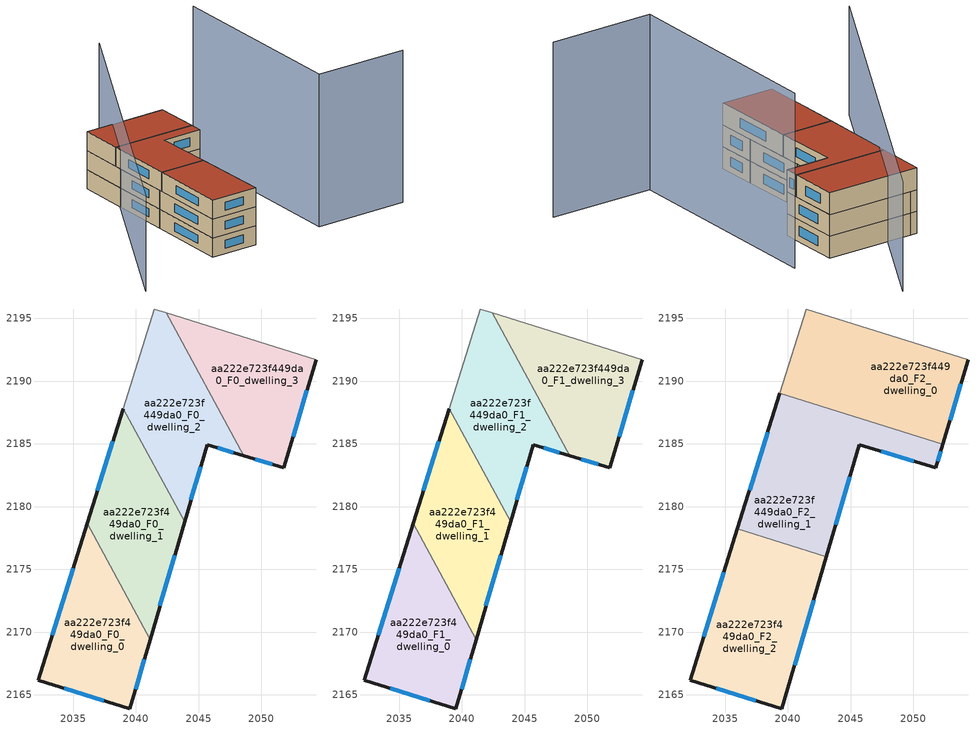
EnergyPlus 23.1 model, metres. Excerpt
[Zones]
aa222e723f449da0_F0_dwelling_0
 floor ground (EU_floor_Construction): 2036.13,2178.66 2041.15,2169.41 2039.53,2163.88 2032.21,2166.16 z0
 wall outside (EU_wall_Construction): 2036.13,2178.66 2032.21,2166.16 2039.53,2163.88 2041.15,2169.41 z0:3
 wall to aa222e723f449da0_F0_dwelling_1 (EU_wall_Construction): 2041.15,2169.41 2036.13,2178.66 z0:3
 window (EU_Window_Construction): 2039.99,2165.46 2040.68,2167.83 / 2034.3,2165.51 2037.44,2164.53 / 2035.01,2175.09 2033.33,2169.73 z0.86:2.14
aa222e723f449da0_F0_dwelling_1
 floor ground (EU_floor_Construction): 2038.99,2187.8 2043.89,2178.79 2041.15,2169.41 2036.13,2178.66 z0
 wall outside (EU_wall_Construction): 2041.15,2169.41 2043.89,2178.79 / 2038.99,2187.8 2036.13,2178.66 z0:3
 wall to aa222e723f449da0_F0_dwelling_2 (EU_wall_Construction): 2043.89,2178.79 2038.99,2187.8 z0:3
 window (EU_Window_Construction): 2041.93,2172.09 2043.1,2176.11 / 2038.18,2185.19 2036.95,2181.27 z0.86:2.14
aa222e723f449da0_F0_dwelling_2
 floor ground (EU_floor_Construction): 2042.42,2195.45 2048.6,2184.06 2045.68,2184.93 2043.89,2178.79 2038.99,2187.8 2041.48,2195.74 z0
 wall outside (EU_wall_Construction): 2043.89,2178.79 2045.68,2184.93 2048.6,2184.06 z0:3
 wall adiabatic (EU_wall_Construction): 2042.42,2195.45 2041.48,2195.74 2038.99,2187.8 z0:3
 wall to aa222e723f449da0_F0_dwelling_3 (EU_wall_Construction): 2048.6,2184.06 2042.42,2195.45 z0:3
 window (EU_Window_Construction): 2046.52,2184.68 2047.77,2184.31 / 2044.4,2180.54 2045.17,2183.18 z0.86:2.14
aa222e723f449da0_F0_dwelling_3
 floor ground (EU_floor_Construction): 2054.36,2191.72 2051.8,2183.09 2048.6,2184.06 2042.42,2195.45 z0
 wall outside (EU_wall_Construction): 2048.6,2184.06 2051.8,2183.09 2054.36,2191.72 z0:3
 wall adiabatic (EU_wall_Construction): 2054.36,2191.72 2042.42,2195.45 z0:3
 window (EU_Window_Construction): 2049.51,2183.78 2050.89,2183.37 / 2052.53,2185.56 2053.63,2189.25 z0.86:2.14
aa222e723f449da0_F1_dwelling_0
 floor to aa222e723f449da0_F0_dwelling_0 (EU_floor_Construction): 2036.13,2178.66 2041.15,2169.41 2039.53,2163.88 2032.21,2166.16 z3
 wall outside (EU_wall_Construction): 2036.13,2178.66 2032.21,2166.16 2039.53,2163.88 2041.15,2169.41 z3:6
 wall to aa222e723f449da0_F1_dwelling_1 (EU_wall_Construction): 2041.15,2169.41 2036.13,2178.66 z3:6
 window (EU_Window_Construction): 2039.99,2165.46 2040.68,2167.83 / 2034.3,2165.51 2037.44,2164.53 / 2035.01,2175.09 2033.33,2169.73 z3.86:5.14
aa222e723f449da0_F1_dwelling_1
 floor to aa222e723f449da0_F0_dwelling_1 (EU_floor_Construction): 2038.99,2187.8 2043.89,2178.79 2041.15,2169.41 2036.13,2178.66 z3
 wall outside (EU_wall_Construction): 2041.15,2169.41 2043.89,2178.79 / 2038.99,2187.8 2036.13,2178.66 z3:6
 wall to aa222e723f449da0_F1_dwelling_2 (EU_wall_Construction): 2043.89,2178.79 2038.99,2187.8 z3:6
 window (EU_Window_Construction): 2041.93,2172.09 2043.1,2176.11 / 2038.18,2185.19 2036.95,2181.27 z3.86:5.14
aa222e723f449da0_F1_dwelling_2
 floor to aa222e723f449da0_F0_dwelling_2 (EU_floor_Construction): 2042.42,2195.45 2048.6,2184.06 2045.68,2184.93 2043.89,2178.79 2038.99,2187.8 2041.48,2195.74 z3
 wall outside (EU_wall_Construction): 2043.89,2178.79 2045.68,2184.93 2048.6,2184.06 z3:6
 wall adiabatic (EU_wall_Construction): 2042.42,2195.45 2041.48,2195.74 2038.99,2187.8 z3:6
 wall to aa222e723f449da0_F1_dwelling_3 (EU_wall_Construction): 2048.6,2184.06 2042.42,2195.45 z3:6
 window (EU_Window_Construction): 2046.52,2184.68 2047.77,2184.31 / 2044.4,2180.54 2045.17,2183.18 z3.86:5.14
aa222e723f449da0_F1_dwelling_3
 floor to aa222e723f449da0_F0_dwelling_3 (EU_floor_Construction): 2054.36,2191.72 2051.8,2183.09 2048.6,2184.06 2042.42,2195.45 z3
 wall outside (EU_wall_Construction): 2048.6,2184.06 2051.8,2183.09 2054.36,2191.72 z3:6
 wall adiabatic (EU_wall_Construction): 2054.36,2191.72 2042.42,2195.45 z3:6
 window (EU_Window_Construction): 2049.51,2183.78 2050.89,2183.37 / 2052.53,2185.56 2053.63,2189.25 z3.86:5.14
aa222e723f449da0_F2_dwelling_0
 floor to aa222e723f449da0_F1_dwelling_3 (EU_floor_Construction): 2054.36,2191.72 2052.36,2184.96 2047.24,2186.56 2042.42,2195.45 z6
 floor to aa222e723f449da0_F1_dwelling_2 (EU_floor_Construction): 2042.42,2195.45 2047.24,2186.56 2039.38,2189.03 2041.48,2195.74 z6
 wall outside (EU_wall_Construction): 2052.36,2184.96 2054.36,2191.72 z6:9
 wall to aa222e723f449da0_F2_dwelling_1 (EU_wall_Construction): 2039.38,2189.03 2052.36,2184.96 z6:9
 wall adiabatic (EU_wall_Construction): 2054.36,2191.72 2041.48,2195.74 2039.38,2189.03 z6:9
 window (EU_Window_Construction): 2052.93,2186.89 2053.79,2189.79 z6.86:8.14
 roof outside (EU_roof_Construction): 2052.36,2184.96 2054.36,2191.72 2041.48,2195.74 2039.38,2189.03 z9
aa222e723f449da0_F2_dwelling_1
 floor to aa222e723f449da0_F1_dwelling_1 (EU_floor_Construction): 2039,2187.8 2043.89,2178.79 2043.08,2176.01 2036.43,2178.09 2036.13,2178.66 z6
 floor to aa222e723f449da0_F1_dwelling_2 (EU_floor_Construction): 2047.24,2186.56 2048.6,2184.06 2045.68,2184.93 2043.89,2178.79 2039,2187.8 2039.38,2189.03 z6
 floor to aa222e723f449da0_F1_dwelling_0 (EU_floor_Construction): 2036.13,2178.66 2036.43,2178.09 2035.99,2178.23 z6
 floor to aa222e723f449da0_F1_dwelling_3 (EU_floor_Construction): 2052.36,2184.96 2051.8,2183.09 2048.6,2184.06 2047.24,2186.56 z6
 wall outside (EU_wall_Construction): 2043.08,2176.01 2045.68,2184.93 2051.8,2183.09 2052.36,2184.96 / 2039.38,2189.03 2035.99,2178.23 z6:9
 wall to aa222e723f449da0_F2_dwelling_2 (EU_wall_Construction): 2035.99,2178.23 2043.08,2176.01 z6:9
 window (EU_Window_Construction): 2051.96,2183.63 2052.2,2184.43 / 2047.43,2184.41 2050.05,2183.62 / 2043.82,2178.56 2044.94,2182.38 / 2038.41,2185.94 2036.96,2181.32 z6.86:8.14
 roof outside (EU_roof_Construction): 2051.8,2183.09 2052.36,2184.96 2039.38,2189.03 2035.99,2178.23 2043.08,2176.01 2045.68,2184.93 z9
aa222e723f449da0_F2_dwelling_2
 floor to aa222e723f449da0_F1_dwelling_0 (EU_floor_Construction): 2036.43,2178.09 2041.15,2169.41 2039.53,2163.88 2032.21,2166.16 2035.99,2178.23 z6
 floor to aa222e723f449da0_F1_dwelling_1 (EU_floor_Construction): 2043.08,2176.01 2041.15,2169.41 2036.43,2178.09 z6
 wall outside (EU_wall_Construction): 2035.99,2178.23 2032.21,2166.16 2039.53,2163.88 2043.08,2176.01 z6:9
 window (EU_Window_Construction): 2040.54,2167.35 2042.06,2172.54 / 2034.3,2165.51 2037.44,2164.53 / 2034.91,2174.78 2033.29,2169.61 z6.86:8.14
 roof outside (EU_roof_Construction): 2039.53,2163.88 2043.08,2176.01 2035.99,2178.23 2032.21,2166.16 z9
shading: 2064.69,2156.02 2050.37,2160.49 / 2050.37,2160.49 2059.61,2190.08 z0:24; 2057.24,2205.25 2016.47,2166.62 z0:15
[Building]
EU S2 Campaign: North Axis=0; Terrain=City; Solar Distribution=FullExterior
[Site:Location]
Helsinki-Vantaa.AP: Latitude=60.317; Longitude=24.963; Time Zone=2; Elevation=54.6
[SizingPeriod:WeatherFileDays]
AnnualSizingPeriod: Begin Month=1; Begin Day of Month=1; End Month=12; End Day of Month=31; Day of Week for Start Day=Monday; Use Weather File Daylight Saving Period=No; Use Weather File Rain and Snow Indicators=No
[MATERIAL]
EU_InternalMass_Material: Roughness=MediumRough; Thickness=0.1; Conductivity=1; Density=1800; Specific Heat=900; Thermal Absorptance=0.9; Solar Absorptance=0.7; Visible Absorptance=0.7
[MATERIAL:NOMASS] Roughness=MediumRough; Thermal Absorptance=0.9; Solar Absorptance=0.7; Visible Absorptance=0.7
Name | Thermal Resistance
EU_wall_NoMass | 1.10183
EU_roof_NoMass; EU_floor_NoMass | 1.70606
[WINDOWMATERIAL:SIMPLEGLAZINGSYSTEM]
EU_Window_SimpleGlazing: UFactor=3.11035; Solar Heat Gain Coefficient=0.8; Visible Transmittance=0.8
[CONSTRUCTION]
EU_wall_Construction: EU_wall_NoMass
EU_roof_Construction: EU_roof_NoMass
EU_floor_Construction: EU_floor_NoMass
EU_Window_Construction: EU_Window_SimpleGlazing
EU_InternalMass_Construction: EU_InternalMass_Material
[ZONE] Type=1; Multiplier=1; Ceiling Height=autocalculate; Floor Area=autocalculate; Part of Total Floor Area=Yes
Name | Volume
aa222e723f449da0_F0_dwelling_0; aa222e723f449da0_F1_dwelling_0 | 214.6
aa222e723f449da0_F2_dwelling_0 | 286.152
aa222e723f449da0_F0_dwelling_1; aa222e723f449da0_F1_dwelling_1 | 214.608
aa222e723f449da0_F2_dwelling_1 | 286.166
aa222e723f449da0_F0_dwelling_2; aa222e723f449da0_F1_dwelling_2 | 214.628
aa222e723f449da0_F2_dwelling_2 | 286.163
aa222e723f449da0_F0_dwelling_3; aa222e723f449da0_F1_dwelling_3 | 214.605
[INTERNALMASS] Construction=EU_InternalMass_Construction
Name | Zone or ZoneList | Surface Area
aa222e723f449da0_F0_dwelling_0_EU_InternalMass | aa222e723f449da0_F0_dwelling_0 | 71.5331
aa222e723f449da0_F0_dwelling_1_EU_InternalMass | aa222e723f449da0_F0_dwelling_1 | 71.5358
aa222e723f449da0_F0_dwelling_2_EU_InternalMass | aa222e723f449da0_F0_dwelling_2 | 71.5429
aa222e723f449da0_F0_dwelling_3_EU_InternalMass | aa222e723f449da0_F0_dwelling_3 | 71.5349
aa222e723f449da0_F1_dwelling_0_EU_InternalMass | aa222e723f449da0_F1_dwelling_0 | 71.5331
aa222e723f449da0_F1_dwelling_1_EU_InternalMass | aa222e723f449da0_F1_dwelling_1 | 71.5358
aa222e723f449da0_F1_dwelling_2_EU_InternalMass | aa222e723f449da0_F1_dwelling_2 | 71.5429
aa222e723f449da0_F1_dwelling_3_EU_InternalMass | aa222e723f449da0_F1_dwelling_3 | 71.5349
aa222e723f449da0_F2_dwelling_0_EU_InternalMass | aa222e723f449da0_F2_dwelling_0 | 95.3856
aa222e723f449da0_F2_dwelling_1_EU_InternalMass | aa222e723f449da0_F2_dwelling_1 | 95.387
aa222e723f449da0_F2_dwelling_2_EU_InternalMass | aa222e723f449da0_F2_dwelling_2 | 95.3862
[OTHEREQUIPMENT] Fuel Type=Electricity; Design Level Calculation Method=Watts/Area; Power per Zone Floor Area=1; Fraction Latent=0; Fraction Radiant=0; Fraction Lost=0; Carbon Dioxide Generation Rate=0; EndUse Subcategory=EU_Step8_InternalGains
Name | Zone or ZoneList or Space or SpaceList | Schedule
EU_Step8_InternalGain_aa222e723f449da0_F0_dwelling_0_f000 | aa222e723f449da0_F0_dwelling_0 | EU_Step8_GainSchedule_aa222e723f449da0_F0_dwelling_0_f000
EU_Step8_InternalGain_aa222e723f449da0_F0_dwelling_1_f000 | aa222e723f449da0_F0_dwelling_1 | EU_Step8_GainSchedule_aa222e723f449da0_F0_dwelling_1_f000
EU_Step8_InternalGain_aa222e723f449da0_F0_dwelling_2_f000 | aa222e723f449da0_F0_dwelling_2 | EU_Step8_GainSchedule_aa222e723f449da0_F0_dwelling_2_f000
EU_Step8_InternalGain_aa222e723f449da0_F0_dwelling_3_f000 | aa222e723f449da0_F0_dwelling_3 | EU_Step8_GainSchedule_aa222e723f449da0_F0_dwelling_3_f000
EU_Step8_InternalGain_aa222e723f449da0_F1_dwelling_0_f000 | aa222e723f449da0_F1_dwelling_0 | EU_Step8_GainSchedule_aa222e723f449da0_F1_dwelling_0_f000
EU_Step8_InternalGain_aa222e723f449da0_F1_dwelling_1_f000 | aa222e723f449da0_F1_dwelling_1 | EU_Step8_GainSchedule_aa222e723f449da0_F1_dwelling_1_f000
EU_Step8_InternalGain_aa222e723f449da0_F1_dwelling_2_f000 | aa222e723f449da0_F1_dwelling_2 | EU_Step8_GainSchedule_aa222e723f449da0_F1_dwelling_2_f000
EU_Step8_InternalGain_aa222e723f449da0_F1_dwelling_3_f000 | aa222e723f449da0_F1_dwelling_3 | EU_Step8_GainSchedule_aa222e723f449da0_F1_dwelling_3_f000
EU_Step8_InternalGain_aa222e723f449da0_F2_dwelling_0_f000 | aa222e723f449da0_F2_dwelling_0 | EU_Step8_GainSchedule_aa222e723f449da0_F2_dwelling_0_f000
EU_Step8_InternalGain_aa222e723f449da0_F2_dwelling_1_f000 | aa222e723f449da0_F2_dwelling_1 | EU_Step8_GainSchedule_aa222e723f449da0_F2_dwelling_1_f000
EU_Step8_InternalGain_aa222e723f449da0_F2_dwelling_2_f000 | aa222e723f449da0_F2_dwelling_2 | EU_Step8_GainSchedule_aa222e723f449da0_F2_dwelling_2_f000
[ZONEVENTILATION:DESIGNFLOWRATE] Schedule=EU_AlwaysOn; Design Flow Rate Calculation Method=AirChanges/Hour; Air Changes per Hour=0.756316; Ventilation Type=Natural; Fan Pressure Rise=0; Fan Total Efficiency=1; Constant Term Coefficient=1; Temperature Term Coefficient=0; Velocity Term Coefficient=0; Velocity Squared Term Coefficient=0; Minimum Indoor Temperature=-100; Maximum Indoor Temperature=100; Delta Temperature=-100; Minimum Outdoor Temperature=-100; Maximum Outdoor Temperature=100; Maximum Wind Speed=40
Name | Zone or ZoneList or Space or SpaceList
EU_ConstantAir_aa222e723f449da0_F0_dwelling_0 | aa222e723f449da0_F0_dwelling_0
EU_ConstantAir_aa222e723f449da0_F0_dwelling_1 | aa222e723f449da0_F0_dwelling_1
EU_ConstantAir_aa222e723f449da0_F0_dwelling_2 | aa222e723f449da0_F0_dwelling_2
EU_ConstantAir_aa222e723f449da0_F0_dwelling_3 | aa222e723f449da0_F0_dwelling_3
EU_ConstantAir_aa222e723f449da0_F1_dwelling_0 | aa222e723f449da0_F1_dwelling_0
EU_ConstantAir_aa222e723f449da0_F1_dwelling_1 | aa222e723f449da0_F1_dwelling_1
EU_ConstantAir_aa222e723f449da0_F1_dwelling_2 | aa222e723f449da0_F1_dwelling_2
EU_ConstantAir_aa222e723f449da0_F1_dwelling_3 | aa222e723f449da0_F1_dwelling_3
EU_ConstantAir_aa222e723f449da0_F2_dwelling_0 | aa222e723f449da0_F2_dwelling_0
EU_ConstantAir_aa222e723f449da0_F2_dwelling_1 | aa222e723f449da0_F2_dwelling_1
EU_ConstantAir_aa222e723f449da0_F2_dwelling_2 | aa222e723f449da0_F2_dwelling_2
[HVACTEMPLATE:THERMOSTAT] Constant Heating Setpoint=20; Constant Cooling Setpoint=50
EU_HeatOnly_aa222e723f449da0_F0_dwelling_0; EU_HeatOnly_aa222e723f449da0_F0_dwelling_1; EU_HeatOnly_aa222e723f449da0_F0_dwelling_2; EU_HeatOnly_aa222e723f449da0_F0_dwelling_3; EU_HeatOnly_aa222e723f449da0_F1_dwelling_0; EU_HeatOnly_aa222e723f449da0_F1_dwelling_1; EU_HeatOnly_aa222e723f449da0_F1_dwelling_2; EU_HeatOnly_aa222e723f449da0_F1_dwelling_3; EU_HeatOnly_aa222e723f449da0_F2_dwelling_0; EU_HeatOnly_aa222e723f449da0_F2_dwelling_1; EU_HeatOnly_aa222e723f449da0_F2_dwelling_2
[HVACTEMPLATE:ZONE:IDEALLOADSAIRSYSTEM] System Availability Schedule=EU_AlwaysOn; Maximum Heating Supply Air Temperature=50; Minimum Cooling Supply Air Temperature=13; Maximum Heating Supply Air Humidity Ratio=0.0156; Minimum Cooling Supply Air Humidity Ratio=0.0077; Heating Limit=NoLimit; Cooling Limit=NoLimit; Heating Availability Schedule=EU_AlwaysOn; Cooling Availability Schedule=EU_CoolingOff; Dehumidification Control Type=ConstantSensibleHeatRatio; Cooling Sensible Heat Ratio=0.7; Dehumidification Setpoint=60; Humidification Control Type=None; Humidification Setpoint=30; Outdoor Air Method=None; Outdoor Air Flow Rate per Person=0.00944; Outdoor Air Flow Rate per Zone Floor Area=0; Outdoor Air Flow Rate per Zone=0; Demand Controlled Ventilation Type=None; Outdoor Air Economizer Type=NoEconomizer; Heat Recovery Type=None; Sensible Heat Recovery Effectiveness=0.7; Latent Heat Recovery Effectiveness=0.65
Name | Template Thermostat
aa222e723f449da0_F0_dwelling_0 | EU_HeatOnly_aa222e723f449da0_F0_dwelling_0
aa222e723f449da0_F0_dwelling_1 | EU_HeatOnly_aa222e723f449da0_F0_dwelling_1
aa222e723f449da0_F0_dwelling_2 | EU_HeatOnly_aa222e723f449da0_F0_dwelling_2
aa222e723f449da0_F0_dwelling_3 | EU_HeatOnly_aa222e723f449da0_F0_dwelling_3
aa222e723f449da0_F1_dwelling_0 | EU_HeatOnly_aa222e723f449da0_F1_dwelling_0
aa222e723f449da0_F1_dwelling_1 | EU_HeatOnly_aa222e723f449da0_F1_dwelling_1
aa222e723f449da0_F1_dwelling_2 | EU_HeatOnly_aa222e723f449da0_F1_dwelling_2
aa222e723f449da0_F1_dwelling_3 | EU_HeatOnly_aa222e723f449da0_F1_dwelling_3
aa222e723f449da0_F2_dwelling_0 | EU_HeatOnly_aa222e723f449da0_F2_dwelling_0
aa222e723f449da0_F2_dwelling_1 | EU_HeatOnly_aa222e723f449da0_F2_dwelling_1
aa222e723f449da0_F2_dwelling_2 | EU_HeatOnly_aa222e723f449da0_F2_dwelling_2
[SIZING:ZONE] Zone Cooling Design Supply Air Temperature Input Method=SupplyAirTemperature; Zone Cooling Design Supply Air Temperature=13; Zone Heating Design Supply Air Temperature Input Method=SupplyAirTemperature; Zone Heating Design Supply Air Temperature=50; Zone Cooling Design Supply Air Humidity Ratio=0.008; Zone Heating Design Supply Air Humidity Ratio=0.008; Cooling Design Air Flow Method=DesignDay; Cooling Design Air Flow Rate=0; Cooling Minimum Air Flow per Zone Floor Area=0.000762; Cooling Minimum Air Flow=0; Cooling Minimum Air Flow Fraction=0.2; Heating Design Air Flow Method=DesignDay; Heating Design Air Flow Rate=0; Heating Maximum Air Flow per Zone Floor Area=0.002032; Heating Maximum Air Flow=0.141576; Heating Maximum Air Flow Fraction=0.3; Account for Dedicated Outdoor Air System=No; Dedicated Outdoor Air System Control Strategy=NeutralSupplyAir; Dedicated Outdoor Air Low Setpoint Temperature for Design=autosize; Dedicated Outdoor Air High Setpoint Temperature for Design=autosize; Zone Load Sizing Method=Sensible Load Only No Latent Load; Zone Latent Cooling Design Supply Air Humidity Ratio Input Method=HumidityRatioDifference; Zone Cooling Design Supply Air Humidity Ratio Difference=0.005; Zone Latent Heating Design Supply Air Humidity Ratio Input Method=HumidityRatioDifference; Zone Humidification Design Supply Air Humidity Ratio Difference=0.005
aa222e723f449da0_F0_dwelling_0; aa222e723f449da0_F0_dwelling_1; aa222e723f449da0_F0_dwelling_2; aa222e723f449da0_F0_dwelling_3; aa222e723f449da0_F1_dwelling_0; aa222e723f449da0_F1_dwelling_1; aa222e723f449da0_F1_dwelling_2; aa222e723f449da0_F1_dwelling_3; aa222e723f449da0_F2_dwelling_0; aa222e723f449da0_F2_dwelling_1; aa222e723f449da0_F2_dwelling_2
[SCHEDULE:CONSTANT]
Name | Hourly Value
EU_AlwaysOn | 1
EU_CoolingOff | 0
[SCHEDULE:FILE] Column Number=1; Rows to Skip at Top=0; Number of Hours of Data=8760; Column Separator=Comma; Interpolate to Timestep=No; Minutes per Item=60; Adjust Schedule for Daylight Savings=Yes
Name | File
EU_Step8_GainSchedule_aa222e723f449da0_F0_dwelling_0_f000 | ../../schedules/aa222e723f449da0/aa222e723f449da0_F0_dwelling_0_f000_gain.csv
EU_Step8_GainSchedule_aa222e723f449da0_F0_dwelling_1_f000 | ../../schedules/aa222e723f449da0/aa222e723f449da0_F0_dwelling_1_f000_gain.csv
EU_Step8_GainSchedule_aa222e723f449da0_F0_dwelling_2_f000 | ../../schedules/aa222e723f449da0/aa222e723f449da0_F0_dwelling_2_f000_gain.csv
EU_Step8_GainSchedule_aa222e723f449da0_F0_dwelling_3_f000 | ../../schedules/aa222e723f449da0/aa222e723f449da0_F0_dwelling_3_f000_gain.csv
EU_Step8_GainSchedule_aa222e723f449da0_F1_dwelling_0_f000 | ../../schedules/aa222e723f449da0/aa222e723f449da0_F1_dwelling_0_f000_gain.csv
EU_Step8_GainSchedule_aa222e723f449da0_F1_dwelling_1_f000 | ../../schedules/aa222e723f449da0/aa222e723f449da0_F1_dwelling_1_f000_gain.csv
EU_Step8_GainSchedule_aa222e723f449da0_F1_dwelling_2_f000 | ../../schedules/aa222e723f449da0/aa222e723f449da0_F1_dwelling_2_f000_gain.csv
EU_Step8_GainSchedule_aa222e723f449da0_F1_dwelling_3_f000 | ../../schedules/aa222e723f449da0/aa222e723f449da0_F1_dwelling_3_f000_gain.csv
EU_Step8_GainSchedule_aa222e723f449da0_F2_dwelling_0_f000 | ../../schedules/aa222e723f449da0/aa222e723f449da0_F2_dwelling_0_f000_gain.csv
EU_Step8_GainSchedule_aa222e723f449da0_F2_dwelling_1_f000 | ../../schedules/aa222e723f449da0/aa222e723f449da0_F2_dwelling_1_f000_gain.csv
EU_Step8_GainSchedule_aa222e723f449da0_F2_dwelling_2_f000 | ../../schedules/aa222e723f449da0/aa222e723f449da0_F2_dwelling_2_f000_gain.csv
